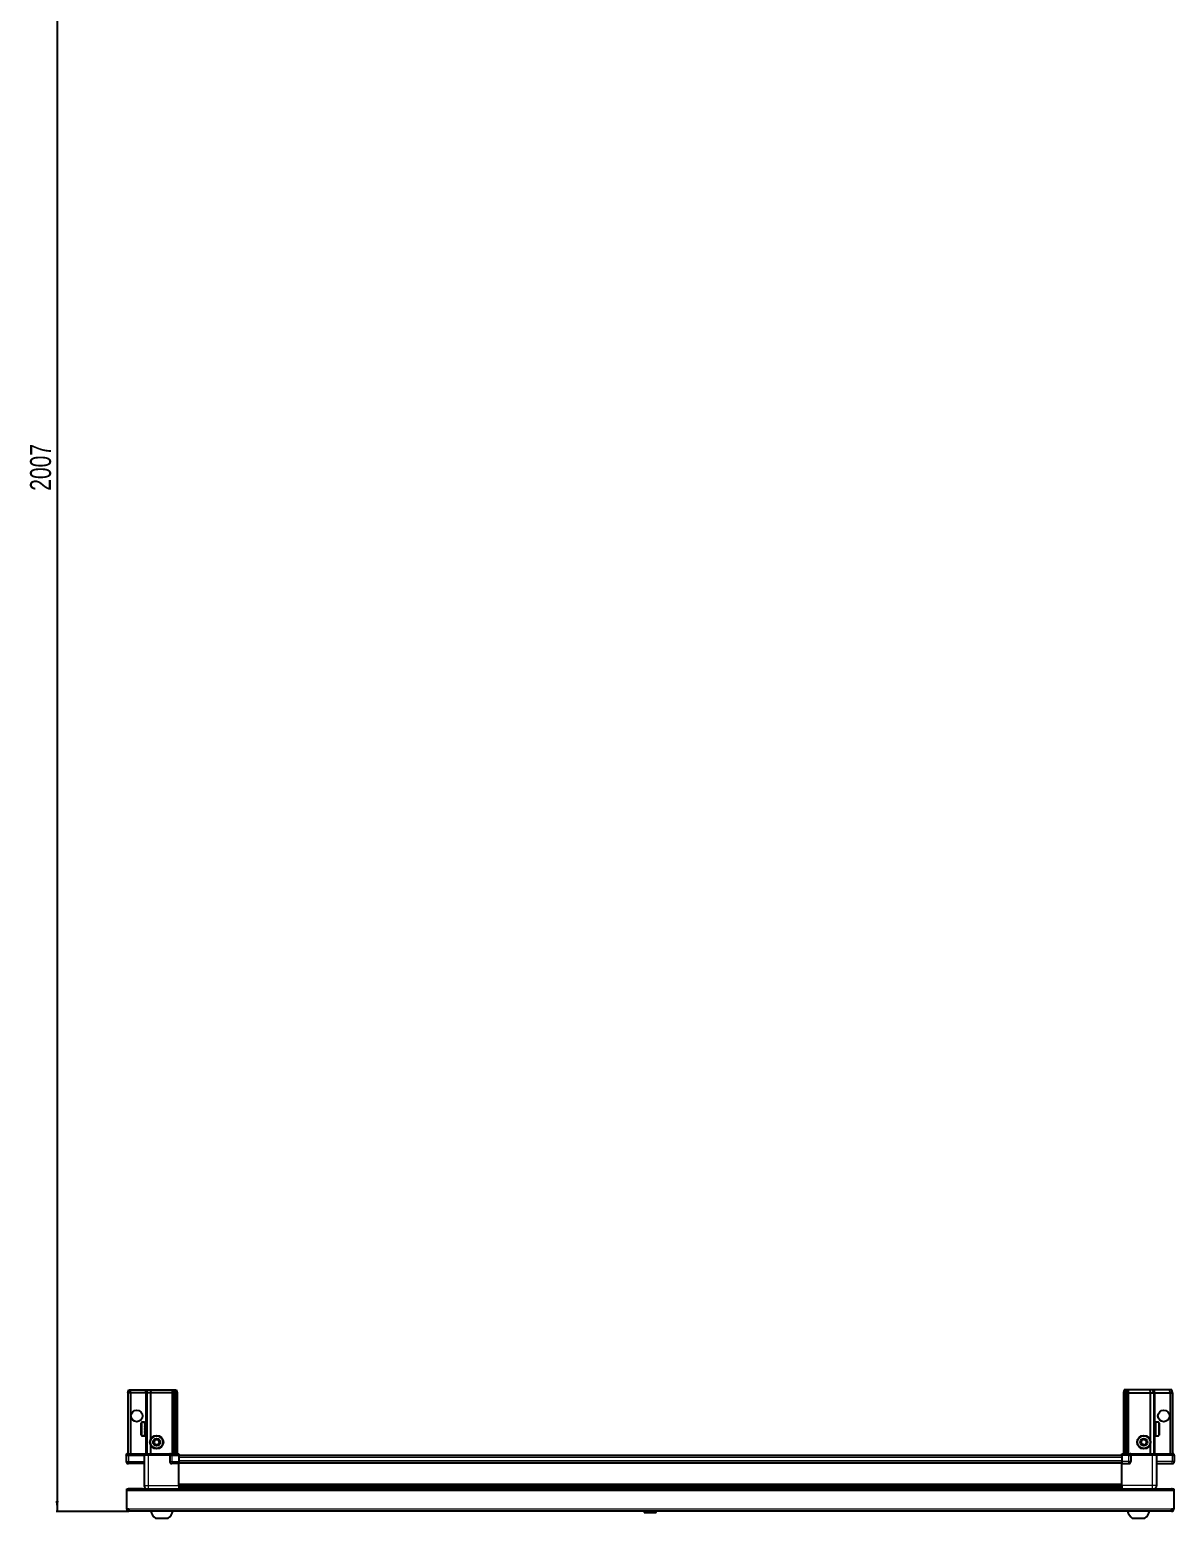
# Model space of a CAD drawing. Header units: millimetres. Extents: x 1415 to 5981, y -1265 to 1643.
# Drawn here: x 1479 to 2571, y -1265 to 155 of the extents above; entities that cross this region are included whole.
import ezdxf

# ---------------------------------------------------------------- set-up
doc = ezdxf.new("R2010")
doc.units = ezdxf.units.MM
doc.layers.add('FORMAT', color=7, linetype='Continuous')
doc.styles.add('SLDTEXTSTYLE0', font='TXT', dxfattribs={"width": 0.75})
doc.dimstyles.new('SLDDIMSTYLE0', dxfattribs={"dimtxt": 20, "dimasz": 10, "dimexe": 0, "dimexo": 0.0625, "dimgap": 5, "dimtad": 2, "dimdec": 1, "dimrnd": 1e-09, "dimzin": 12, "dimdsep": 46, "dimtxsty": 'SLDTEXTSTYLE0', "dimsah": 1, "dimcen": 0.09, "dimadec": 0, "dimazin": 3, "dimtfac": 1, "dimtofl": 0, "dimtmove": 0, "dimatfit": 3, "dimfxl": 0, "dimfrac": 2, "dimtolj": 1, "dimtzin": 12, "dimarcsym": 0})

# ---------------------------------------------------------------- blocks, each defined once
blk = doc.blocks.new('_D_9')
at = {"layer": 'FORMAT'}
for p, q in [((2065, 748.4), (1503.8, 748.4)), ((1504.8, 748.4), (1504.8, -1258.6)), ((1573.4, -1258.6), (1503.8, -1258.6))]:
    blk.add_line(p, q, dxfattribs=at)
for points in [[(1504.8, 748.4), (1503.3, 738.4), (1506.4, 738.4)], [(1504.8, -1258.6), (1506.4, -1248.6), (1503.3, -1248.6)]]:
    blk.add_solid(points, dxfattribs=at)
at = {"layer": 'FORMAT', "insert": (1479, -284.6), "char_height": 20, "attachment_point": 1, "rotation": 90, "style": 'SLDTEXTSTYLE0'}
blk.add_mtext('2007', dxfattribs=at)

msp = doc.modelspace()

# ---------------------------------------------------------------- linework, layer by layer
at = {"color": 7, "linetype": 'Continuous', "lineweight": 25}
for p, q in [((1572.32, -1145.58), (1573.12, -1142.58)), ((1572.32, -1145.58), (1572.32, -1203.88)), ((1574.82, -1145.58), (1572.32, -1145.58)), ((1573.12, -1142.58), (1574.97, -1142.58)), ((1574.82, -1145.58), (1574.97, -1142.58)), ((1574.82, -1145.58), (1574.82, -1203.88)), ((1589.32, -1145.58), (1574.82, -1145.58)), ((1574.97, -1142.58), (1589.32, -1142.58)), ((1589.32, -1142.58), (1591.12, -1142.58)), ((1590.32, -1145.58), (1589.32, -1145.58)), ((1590.32, -1145.58), (1591.12, -1142.58)), ((1593.82, -1145.58), (1590.32, -1145.58)), ((1590.32, -1145.58), (1590.32, -1203.88)), ((1591.12, -1142.58), (1594.15, -1142.58)), ((1594.15, -1142.58), (1593.82, -1145.58)), ((1614.32, -1145.58), (1593.82, -1145.58)), ((1593.82, -1145.58), (1593.82, -1190.08)), ((1594.15, -1142.58), (1614.32, -1142.58)), ((1614.32, -1142.58), (1616.12, -1142.58)), ((1615.32, -1145.58), (1614.32, -1145.58)), ((1616.12, -1142.58), (1615.32, -1145.58)), ((1615.32, -1145.58), (1615.32, -1203.88)), ((1616.32, -1145.58), (1615.32, -1145.58)), ((1616.12, -1142.58), (1616.86, -1142.58)), ((1616.86, -1142.58), (1616.32, -1145.58)), ((1616.32, -1145.58), (1616.32, -1203.88)), ((1617.82, -1145.58), (1616.32, -1145.58)), ((1616.86, -1142.58), (1617.36, -1142.58)), ((1617.36, -1142.58), (1618.52, -1142.58)), ((1617.36, -1142.58), (1617.82, -1145.58)), ((1617.82, -1145.58), (1617.82, -1203.88)), ((1619.32, -1145.58), (1617.82, -1145.58)), ((1618.52, -1142.58), (1619.32, -1145.58)), ((1619.32, -1145.58), (1619.32, -1203.88)), ((2523.12, -1142.58), (2522.32, -1145.58)), ((2522.32, -1145.58), (2523.82, -1145.58)), ((2522.32, -1145.58), (2522.32, -1203.88)), ((2524.28, -1142.58), (2523.12, -1142.58)), ((2524.28, -1142.58), (2523.82, -1145.58)), ((2523.82, -1145.58), (2525.32, -1145.58)), ((2523.82, -1145.58), (2523.82, -1203.88)), ((2524.78, -1142.58), (2524.28, -1142.58)), ((2524.78, -1142.58), (2525.32, -1145.58)), ((2525.52, -1142.58), (2524.78, -1142.58)), ((2525.32, -1145.58), (2526.32, -1145.58)), ((2525.32, -1145.58), (2525.32, -1203.88)), ((2525.52, -1142.58), (2526.32, -1145.58)), ((2527.32, -1142.58), (2525.52, -1142.58)), ((2526.32, -1145.58), (2526.32, -1203.88)), ((2526.32, -1145.58), (2527.32, -1145.58)), ((2547.49, -1142.58), (2527.32, -1142.58)), ((2527.32, -1145.58), (2547.82, -1145.58)), ((2547.49, -1142.58), (2547.82, -1145.58)), ((2550.52, -1142.58), (2547.49, -1142.58)), ((2547.82, -1145.58), (2547.82, -1190.08)), ((2547.82, -1145.58), (2551.32, -1145.58)), ((2551.32, -1145.58), (2550.52, -1142.58)), ((2552.32, -1142.58), (2550.52, -1142.58)), ((2551.32, -1145.58), (2551.32, -1203.88)), ((2551.32, -1145.58), (2552.32, -1145.58)), ((2566.67, -1142.58), (2552.32, -1142.58)), ((2552.32, -1145.58), (2566.82, -1145.58)), ((2566.82, -1145.58), (2566.67, -1142.58)), ((2568.52, -1142.58), (2566.67, -1142.58)), ((2566.82, -1145.58), (2566.82, -1203.88)), ((2566.82, -1145.58), (2569.32, -1145.58)), ((2569.32, -1145.58), (2568.52, -1142.58)), ((2569.32, -1145.58), (2569.32, -1203.88)), ((1585.12, -1185.78), (1585.12, -1174.38)), ((1588.32, -1173.58), (1585.92, -1173.58)), ((1588.32, -1173.58), (1588.32, -1173.59)), ((1588.32, -1173.59), (1588.82, -1173.59)), ((1588.32, -1173.77), (1588.82, -1173.77)), ((1588.32, -1173.77), (1588.32, -1173.99)), ((1588.32, -1173.99), (1588.82, -1173.99)), ((1588.32, -1174.57), (1588.82, -1174.57)), ((1588.32, -1174.57), (1588.32, -1174.99)), ((1588.32, -1174.99), (1588.82, -1174.99)), ((1588.32, -1175.9), (1588.82, -1175.9)), ((1588.32, -1175.9), (1588.32, -1176.49)), ((1588.32, -1176.49), (1588.82, -1176.49)), ((1588.32, -1177.65), (1588.82, -1177.65)), ((1588.32, -1177.65), (1588.32, -1178.35)), ((1588.32, -1178.35), (1588.82, -1178.35)), ((1588.82, -1173.77), (1588.82, -1173.59)), ((1588.82, -1173.99), (1588.82, -1173.77)), ((1588.82, -1174.57), (1588.82, -1173.99)), ((1588.82, -1174.99), (1588.82, -1174.57)), ((1588.82, -1175.9), (1588.82, -1174.99)), ((1588.92, -1175.68), (1588.82, -1175.68)), ((1588.82, -1176.49), (1588.82, -1175.9)), ((1588.82, -1177.65), (1588.82, -1176.49)), ((1588.82, -1178.35), (1588.82, -1177.65)), ((1588.82, -1179.63), (1588.82, -1178.35)), ((1588.92, -1184.48), (1588.92, -1175.68)), ((1589.8, -1176.77), (1589.32, -1176.08)), ((1589.32, -1184.08), (1589.32, -1176.08)), ((1590.29, -1176.08), (1589.8, -1176.77)), ((1589.8, -1183.39), (1589.8, -1176.77)), ((1590.32, -1176.08), (1590.29, -1176.08)), ((1590.29, -1184.08), (1590.29, -1176.08)), ((2551.35, -1176.08), (2551.32, -1176.08)), ((2551.84, -1176.77), (2551.35, -1176.08)), ((2551.35, -1176.08), (2551.35, -1184.08)), ((2552.32, -1176.08), (2551.84, -1176.77)), ((2551.84, -1176.77), (2551.84, -1183.39)), ((2552.32, -1176.08), (2552.32, -1184.08)), ((2552.82, -1175.68), (2552.72, -1175.68)), ((2552.72, -1175.68), (2552.72, -1184.48)), ((2555.72, -1173.58), (2552.82, -1173.58)), ((2553.32, -1173.58), (2552.82, -1173.58)), ((2552.82, -1173.58), (2552.82, -1173.63)), ((2552.82, -1173.63), (2552.82, -1173.91)), ((2553.32, -1173.63), (2552.82, -1173.63)), ((2553.32, -1173.91), (2552.82, -1173.91)), ((2552.82, -1173.91), (2552.82, -1174.19)), ((2553.32, -1174.19), (2552.82, -1174.19)), ((2552.82, -1174.19), (2552.82, -1174.85)), ((2553.32, -1174.85), (2552.82, -1174.85)), ((2552.82, -1174.85), (2552.82, -1175.32)), ((2552.82, -1175.32), (2552.82, -1176.3)), ((2553.32, -1175.32), (2552.82, -1175.32)), ((2553.32, -1176.3), (2552.82, -1176.3)), ((2552.82, -1176.3), (2552.82, -1176.92)), ((2552.82, -1176.92), (2552.82, -1178.12)), ((2553.32, -1176.92), (2552.82, -1176.92)), ((2553.32, -1178.12), (2552.82, -1178.12)), ((2552.82, -1178.12), (2552.82, -1178.75)), ((2553.32, -1178.75), (2552.82, -1178.75)), ((2552.82, -1178.83), (2552.82, -1180.13)), ((2553.32, -1178.83), (2552.82, -1178.83)), ((2553.32, -1173.63), (2553.32, -1173.58)), ((2553.32, -1174.19), (2553.32, -1173.91)), ((2553.32, -1175.32), (2553.32, -1174.85)), ((2553.32, -1176.92), (2553.32, -1176.3)), ((2553.32, -1178.83), (2553.32, -1178.12)), ((2556.52, -1174.38), (2556.52, -1185.78)), ((1585.92, -1186.58), (1588.32, -1186.58)), ((1588.32, -1179.63), (1588.82, -1179.63)), ((1588.32, -1179.63), (1588.32, -1180.37)), ((1588.32, -1179.77), (1588.82, -1179.77)), ((1588.32, -1180.27), (1588.82, -1180.27)), ((1588.32, -1180.37), (1588.82, -1180.37)), ((1588.32, -1181.65), (1588.82, -1181.65)), ((1588.32, -1181.65), (1588.32, -1182.36)), ((1588.32, -1182.36), (1588.82, -1182.36)), ((1588.32, -1183.52), (1588.82, -1183.52)), ((1588.32, -1183.52), (1588.32, -1184.13)), ((1588.32, -1184.13), (1588.82, -1184.13)), ((1588.32, -1185.06), (1588.82, -1185.06)), ((1588.32, -1185.06), (1588.32, -1185.5)), ((1588.32, -1185.5), (1588.82, -1185.5)), ((1588.32, -1186.11), (1588.82, -1186.11)), ((1588.32, -1186.11), (1588.32, -1186.34)), ((1588.32, -1186.34), (1588.82, -1186.34)), ((1588.32, -1186.56), (1588.82, -1186.56)), ((1588.32, -1186.56), (1588.32, -1186.58)), ((1588.32, -1186.57), (1588.82, -1186.57)), ((1588.82, -1179.77), (1588.82, -1179.63)), ((1588.82, -1180.37), (1588.82, -1180.27)), ((1588.82, -1181.65), (1588.82, -1180.37)), ((1588.82, -1182.36), (1588.82, -1181.65)), ((1588.82, -1183.52), (1588.82, -1182.36)), ((1588.82, -1184.13), (1588.82, -1183.52)), ((1588.82, -1185.06), (1588.82, -1184.13)), ((1588.82, -1184.48), (1588.92, -1184.48)), ((1588.82, -1185.5), (1588.82, -1185.06)), ((1588.82, -1186.11), (1588.82, -1185.5)), ((1588.82, -1186.34), (1588.82, -1186.11)), ((1588.82, -1186.56), (1588.82, -1186.34)), ((1588.82, -1186.57), (1588.82, -1186.56)), ((1589.32, -1184.08), (1589.8, -1183.39)), ((1589.8, -1183.39), (1590.29, -1184.08)), ((1590.29, -1184.08), (1590.32, -1184.08)), ((2551.32, -1184.08), (2551.35, -1184.08)), ((2551.35, -1184.08), (2551.84, -1183.39)), ((2551.84, -1183.39), (2552.32, -1184.08)), ((2552.72, -1184.48), (2552.82, -1184.48)), ((2553.32, -1180.13), (2552.82, -1180.13)), ((2553.32, -1180.61), (2552.82, -1180.61)), ((2552.82, -1180.61), (2552.82, -1180.87)), ((2552.82, -1180.87), (2552.82, -1182.14)), ((2553.32, -1180.87), (2552.82, -1180.87)), ((2553.32, -1182.14), (2552.82, -1182.14)), ((2552.82, -1182.14), (2552.82, -1182.82)), ((2552.82, -1182.82), (2552.82, -1183.94)), ((2553.32, -1182.82), (2552.82, -1182.82)), ((2553.32, -1183.94), (2552.82, -1183.94)), ((2552.82, -1183.94), (2552.82, -1184.51)), ((2552.82, -1184.51), (2552.82, -1185.37)), ((2553.32, -1184.51), (2552.82, -1184.51)), ((2553.32, -1185.37), (2552.82, -1185.37)), ((2552.82, -1185.37), (2552.82, -1185.76)), ((2552.82, -1185.76), (2552.82, -1186.28)), ((2553.32, -1185.76), (2552.82, -1185.76)), ((2553.32, -1186.28), (2552.82, -1186.28)), ((2552.82, -1186.28), (2552.82, -1186.46)), ((2552.82, -1186.46), (2552.82, -1186.58)), ((2553.32, -1186.46), (2552.82, -1186.46)), ((2552.82, -1186.58), (2555.72, -1186.58)), ((2553.32, -1180.87), (2553.32, -1180.13)), ((2553.32, -1182.82), (2553.32, -1182.14)), ((2553.32, -1184.51), (2553.32, -1183.94)), ((2553.32, -1185.76), (2553.32, -1185.37)), ((2553.32, -1186.46), (2553.32, -1186.28)), ((1571.32, -1203.88), (1570.82, -1204.75)), ((1570.82, -1205.08), (1570.82, -1204.75)), ((1570.82, -1205.08), (1572.82, -1205.08)), ((1570.82, -1205.08), (1570.82, -1211.08)), ((1572.82, -1203.88), (1571.32, -1203.88)), ((1572.82, -1203.88), (1587.62, -1203.88)), ((1587.62, -1205.08), (1572.82, -1205.08)), ((1572.82, -1205.08), (1587.62, -1205.08)), ((1587.62, -1203.88), (1587.82, -1203.88)), ((1587.82, -1205.08), (1587.62, -1205.08)), ((1587.82, -1205.08), (1587.82, -1203.88)), ((1587.82, -1203.88), (1591.82, -1203.88)), ((1591.82, -1205.08), (1587.82, -1205.08)), ((1587.82, -1205.08), (1587.82, -1234.08)), ((1591.82, -1203.88), (1612.12, -1203.88)), ((1612.12, -1205.08), (1591.82, -1205.08)), ((1593.82, -1195.08), (1593.82, -1203.88)), ((1612.12, -1203.88), (1612.32, -1203.88)), ((1612.32, -1205.08), (1612.12, -1205.08)), ((1612.32, -1205.08), (1612.32, -1203.88)), ((1613, -1203.88), (1612.32, -1203.88)), ((1612.32, -1205.08), (1614.32, -1205.08)), ((1612.32, -1205.08), (1612.32, -1211.08)), ((1613, -1203.88), (1620.82, -1203.88)), ((1620.82, -1204.75), (1614.32, -1204.75)), ((1620.82, -1205.08), (1614.32, -1205.08)), ((1614.32, -1205.08), (1620.82, -1205.08)), ((1620.82, -1203.88), (1620.82, -1204.75)), ((1620.82, -1204.75), (1620.82, -1204.75)), ((1620.82, -1205.08), (1620.82, -1204.75)), ((1620.82, -1205.08), (1620.82, -1205.08)), ((1620.82, -1205.08), (1620.82, -1211.08)), ((2520.82, -1205.23), (1620.82, -1205.23)), ((2520.82, -1203.88), (2528.64, -1203.88)), ((2520.82, -1204.75), (2520.82, -1203.88)), ((2527.32, -1204.75), (2520.82, -1204.75)), ((2520.82, -1205.08), (2520.82, -1204.75)), ((2527.32, -1205.08), (2520.82, -1205.08)), ((2520.82, -1205.08), (2520.82, -1211.08)), ((2527.32, -1205.08), (2529.32, -1205.08)), ((2529.32, -1205.08), (2527.32, -1205.08)), ((2529.32, -1203.88), (2528.64, -1203.88)), ((2529.32, -1205.08), (2529.32, -1203.88)), ((2529.32, -1203.88), (2529.52, -1203.88)), ((2529.52, -1205.08), (2529.32, -1205.08)), ((2529.32, -1205.08), (2529.32, -1211.08)), ((2529.52, -1203.88), (2549.82, -1203.88)), ((2549.82, -1205.08), (2529.52, -1205.08)), ((2547.82, -1195.08), (2547.82, -1203.88)), ((2549.82, -1203.88), (2553.82, -1203.88)), ((2553.82, -1205.08), (2549.82, -1205.08)), ((2553.82, -1205.08), (2553.82, -1203.88)), ((2553.82, -1203.88), (2554.02, -1203.88)), ((2554.02, -1205.08), (2553.82, -1205.08)), ((2553.82, -1205.08), (2553.82, -1234.08)), ((2554.02, -1203.88), (2568.82, -1203.88)), ((2568.82, -1205.08), (2554.02, -1205.08)), ((2570.32, -1203.88), (2568.82, -1203.88)), ((2568.82, -1205.08), (2570.82, -1205.08)), ((2570.82, -1204.75), (2570.32, -1203.88)), ((2570.82, -1204.75), (2570.32, -1203.88)), ((2570.82, -1205.08), (2570.82, -1204.75)), ((2570.82, -1205.08), (2570.82, -1204.75)), ((2570.82, -1205.08), (2570.82, -1205.08)), ((2570.82, -1205.08), (2570.82, -1211.08)), ((1587.82, -1213.08), (1572.82, -1213.08)), ((1620.82, -1213.08), (1614.32, -1213.08)), ((1620.82, -1211.08), (1620.82, -1213.08)), ((2520.82, -1212.43), (1620.82, -1212.43)), ((1620.82, -1234.08), (1620.82, -1213.08)), ((2520.82, -1211.08), (2520.82, -1213.08)), ((2520.82, -1213.08), (2527.32, -1213.08)), ((2520.82, -1234.08), (2520.82, -1213.08)), ((2553.82, -1213.08), (2568.82, -1213.08)), ((1620.82, -1235.1), (2520.82, -1235.1)), ((1620.82, -1235.14), (2520.82, -1235.14)), ((1571.32, -1239.18), (1571.32, -1237.08)), ((1571.32, -1237.08), (2570.32, -1237.08)), ((1571.32, -1256.48), (1571.32, -1239.18)), ((1586.32, -1236.98), (1573.42, -1236.98)), ((1586.32, -1236.98), (1586.32, -1237.08)), ((1644.7, -1236.93), (1620.82, -1236.93)), ((1639.32, -1237.08), (1639.32, -1236.93)), ((1639.36, -1237.08), (1639.36, -1236.93)), ((1639.63, -1237.08), (1639.63, -1236.93)), ((1639.89, -1237.08), (1639.89, -1236.93)), ((1640.54, -1237.08), (1640.54, -1236.93)), ((1641.01, -1237.08), (1641.01, -1236.93)), ((1641.97, -1237.08), (1641.97, -1236.93)), ((1642.59, -1237.08), (1642.59, -1236.93)), ((1643.78, -1237.08), (1643.78, -1236.93)), ((1644.44, -1237.08), (1644.44, -1236.93)), ((1644.49, -1237.08), (1644.49, -1236.93)), ((1645.79, -1236.93), (1644.7, -1236.93)), ((1645.79, -1237.08), (1645.79, -1236.93)), ((1645.79, -1236.93), (1645.79, -1236.93)), ((1646.52, -1236.93), (1645.79, -1236.93)), ((1645.8, -1237.08), (1645.8, -1236.93)), ((1646.3, -1237.08), (1646.3, -1236.93)), ((1646.52, -1237.08), (1646.52, -1236.93)), ((1646.94, -1236.93), (1646.52, -1236.93)), ((1646.52, -1236.93), (1646.52, -1236.93)), ((2494.7, -1236.93), (1646.94, -1236.93)), ((1647.8, -1237.08), (1647.8, -1236.93)), ((1648.49, -1237.08), (1648.49, -1236.93)), ((1649.61, -1237.08), (1649.61, -1236.93)), ((1650.19, -1237.08), (1650.19, -1236.93)), ((1651.06, -1237.08), (1651.06, -1236.93)), ((1651.46, -1237.08), (1651.46, -1236.93)), ((1651.99, -1237.08), (1651.99, -1236.93)), ((1652.18, -1237.08), (1652.18, -1236.93)), ((1652.32, -1237.08), (1652.32, -1236.93)), ((2489.32, -1237.08), (2489.32, -1236.93)), ((2489.49, -1237.08), (2489.49, -1236.93)), ((2489.7, -1237.08), (2489.7, -1236.93)), ((2490.26, -1237.08), (2490.26, -1236.93)), ((2490.68, -1237.08), (2490.68, -1236.93)), ((2491.58, -1237.08), (2491.58, -1236.93)), ((2492.16, -1237.08), (2492.16, -1236.93)), ((2493.31, -1237.08), (2493.31, -1236.93)), ((2494, -1237.08), (2494, -1236.93)), ((2495.28, -1236.93), (2494.7, -1236.93)), ((2495.28, -1237.08), (2495.28, -1236.93)), ((2495.29, -1236.93), (2495.28, -1236.93)), ((2496.02, -1236.93), (2495.29, -1236.93)), ((2495.46, -1237.08), (2495.46, -1236.93)), ((2495.96, -1237.08), (2495.96, -1236.93)), ((2496.02, -1237.08), (2496.02, -1236.93)), ((2496.94, -1236.93), (2496.02, -1236.93)), ((2496.02, -1236.93), (2496.02, -1236.93)), ((2520.82, -1236.93), (2496.94, -1236.93)), ((2497.31, -1237.08), (2497.31, -1236.93)), ((2498.02, -1237.08), (2498.02, -1236.93)), ((2499.19, -1237.08), (2499.19, -1236.93)), ((2499.8, -1237.08), (2499.8, -1236.93)), ((2500.75, -1237.08), (2500.75, -1236.93)), ((2501.19, -1237.08), (2501.19, -1236.93)), ((2501.82, -1237.08), (2501.82, -1236.93)), ((2502.06, -1237.08), (2502.06, -1236.93)), ((2502.3, -1237.08), (2502.3, -1236.93)), ((2502.32, -1237.08), (2502.32, -1236.93)), ((2555.32, -1236.98), (2555.32, -1237.08)), ((2555.32, -1236.98), (2568.22, -1236.98)), ((2570.32, -1237.08), (2570.32, -1239.18)), ((2570.32, -1239.18), (2570.32, -1256.48)), ((1573.42, -1256.48), (1571.32, -1256.48)), ((1573.42, -1256.48), (1573.42, -1258.58)), ((2568.22, -1258.58), (1573.42, -1258.58)), ((2066.02, -1258.58), (2065.03, -1259.57)), ((2065.03, -1259.57), (2065.03, -1260.08)), ((2076.6, -1259.57), (2065.03, -1259.57)), ((2076.6, -1260.08), (2065.03, -1260.08)), ((2076.6, -1259.57), (2075.62, -1258.58)), ((2076.6, -1260.08), (2076.6, -1259.57)), ((2570.32, -1256.48), (2568.22, -1256.48)), ((2568.22, -1258.58), (2568.22, -1256.48)), ((1598.82, -1265.18), (1610.82, -1265.18)), ((2530.82, -1265.18), (2542.82, -1265.18))]:
    msp.add_line(p, q, dxfattribs=at)
at = {"color": 8, "linetype": 'Continuous', "lineweight": 18}
for p, q in [((1589.32, -1145.58), (1589.32, -1142.58)), ((1589.32, -1145.58), (1589.32, -1176.08)), ((1614.32, -1142.58), (1614.32, -1145.58)), ((1614.32, -1145.58), (1614.32, -1203.88)), ((2527.32, -1142.58), (2527.32, -1145.58)), ((2527.32, -1145.58), (2527.32, -1203.88)), ((2552.32, -1145.58), (2552.32, -1142.58)), ((2552.32, -1145.58), (2552.32, -1176.08)), ((1585.92, -1186.58), (1585.92, -1173.58)), ((2555.72, -1173.58), (2555.72, -1186.58)), ((1589.32, -1184.08), (1589.32, -1203.88)), ((2552.32, -1184.08), (2552.32, -1203.88)), ((1572.82, -1205.08), (1572.82, -1203.88)), ((1572.82, -1205.08), (1572.82, -1211.08)), ((1587.62, -1205.08), (1587.62, -1203.88)), ((1591.82, -1205.08), (1591.82, -1203.88)), ((1591.82, -1205.08), (1591.82, -1234.08)), ((1612.12, -1205.08), (1612.12, -1203.88)), ((1614.32, -1205.08), (1614.32, -1204.75)), ((1614.32, -1205.08), (1614.32, -1211.08)), ((1620.82, -1205.08), (1620.82, -1204.75)), ((2520.82, -1207.23), (1620.82, -1207.23)), ((2527.32, -1205.08), (2527.32, -1204.75)), ((2527.32, -1205.08), (2527.32, -1211.08)), ((2529.52, -1203.88), (2529.52, -1205.08)), ((2549.82, -1205.08), (2549.82, -1203.88)), ((2549.82, -1205.08), (2549.82, -1234.08)), ((2554.02, -1203.88), (2554.02, -1205.08)), ((2568.82, -1205.08), (2568.82, -1203.88)), ((2568.82, -1205.08), (2568.82, -1211.08)), ((1570.82, -1211.08), (1572.82, -1211.08)), ((1572.82, -1211.08), (1587.82, -1211.08)), ((1572.82, -1213.08), (1572.82, -1211.08)), ((1612.32, -1211.08), (1614.32, -1211.08)), ((1614.32, -1211.08), (1620.82, -1211.08)), ((1614.32, -1211.08), (1614.32, -1213.08)), ((2520.82, -1210.43), (1620.82, -1210.43)), ((2520.82, -1213.08), (1620.82, -1213.08)), ((2527.32, -1211.08), (2520.82, -1211.08)), ((2527.32, -1211.08), (2527.32, -1213.08)), ((2529.32, -1211.08), (2527.32, -1211.08)), ((2568.82, -1211.08), (2553.82, -1211.08)), ((2568.82, -1213.08), (2568.82, -1211.08)), ((2570.82, -1211.08), (2568.82, -1211.08)), ((1591.82, -1234.08), (1620.82, -1234.08)), ((1620.82, -1232.48), (2520.82, -1232.48)), ((2520.82, -1233.9), (1620.82, -1233.9)), ((2549.82, -1234.08), (2520.82, -1234.08)), ((2570.32, -1239.18), (1571.32, -1239.18)), ((1573.42, -1237.08), (1573.42, -1236.98)), ((1620.82, -1236.34), (2520.82, -1236.34)), ((2568.22, -1237.08), (2568.22, -1236.98)), ((2568.22, -1256.48), (1573.42, -1256.48))]:
    msp.add_line(p, q, dxfattribs=at)
at = {"color": 7, "linetype": 'Continuous', "lineweight": 25, "flags": 128}
for points in [[(1573.42, -1236.98), (1573.01, -1237.02), (1572.78, -1237.08)], [(2568.86, -1237.08), (2568.63, -1237.02), (2568.22, -1236.98)]]:
    msp.add_lwpolyline(points, dxfattribs=at)
at = {"color": 7, "linetype": 'Continuous', "lineweight": 25}
for centre, radius in [((1580.82, -1167.58), 5.5), ((2560.82, -1167.58), 5.5), ((1599.82, -1192.58), 6.5), ((1599.82, -1192.58), 3.46), ((2541.82, -1192.58), 6.5), ((2541.82, -1192.58), 3.46)]:
    msp.add_circle(centre, radius, dxfattribs=at)
at = {"color": 8, "linetype": 'Continuous', "lineweight": 18}
for centre in [(1599.82, -1192.58), (2541.82, -1192.58)]:
    msp.add_circle(centre, 5.7, dxfattribs=at)
at = {"color": 7, "linetype": 'Continuous', "lineweight": 25}
for centre, radius, start, end in [((1585.92, -1174.38), 0.8, 90, 180), ((1589.32, -1175.68), 0.4, 180, 270), ((2552.32, -1175.68), 0.4, 270, 0), ((2555.72, -1174.38), 0.8, 0, 90), ((1585.92, -1185.78), 0.8, 180, 270), ((1589.32, -1184.48), 0.4, 90, 180), ((1599.82, -1192.58), 2.5, 147.37605, 207.37605), ((1599.82, -1192.58), 2.5, 87.37605, 147.37605), ((1599.82, -1192.58), 2.5, 27.37605, 87.37605), ((1599.82, -1192.58), 2.5, 327.37605, 27.37605), ((2541.82, -1192.58), 2.5, 134.67671, 194.67671), ((2541.82, -1192.58), 2.5, 194.67671, 254.67671), ((2541.82, -1192.58), 2.5, 74.67671, 134.67671), ((2541.82, -1192.58), 2.5, 14.67671, 74.67671), ((2541.82, -1192.58), 2.5, 314.67671, 14.67671), ((2552.32, -1184.48), 0.4, 360, 90), ((2555.72, -1185.78), 0.8, 270, 360), ((1599.82, -1192.58), 2.5, 207.37605, 267.37605), ((1599.82, -1192.58), 2.5, 267.37605, 327.37605), ((2541.82, -1192.58), 2.5, 254.67671, 314.67671), ((1572.82, -1211.08), 2, 180, 270), ((1614.32, -1211.08), 2, 180, 270), ((2527.32, -1211.08), 2, 270, 0), ((2568.82, -1211.08), 2, 270, 0), ((1573.42, -1256.48), 2.1, 180, 270), ((1573.42, -1256.48), 0.6, 180, 270), ((1605.84, -1255.56), 11.91, 194.70035, 233.8734), ((1603.8, -1255.56), 11.91, 306.1266, 345.29965), ((2537.84, -1255.56), 11.91, 194.70035, 233.8734), ((2535.8, -1255.56), 11.91, 306.1266, 345.29965), ((2568.22, -1256.48), 2.1, 270, 0), ((2568.22, -1256.48), 0.6, 270, 0)]:
    msp.add_arc(centre, radius, start, end, dxfattribs=at)
for centre, start_param, end_param in [((1614.32, -1201.28), 2.4188584, 3.1415927), ((2527.32, -1201.28), 3.1415927, 3.8643269)]:
    msp.add_ellipse(centre, major_axis=(0, 3.46), ratio=0.5773503, start_param=start_param, end_param=end_param, dxfattribs=at)
for points, knots in [([(1596.94, -1192.45), (1597.21, -1192.01), (1597.73, -1191.2), (1598.25, -1190.39), (1598.49, -1190.02)], [0, 0, 0, 0, 0.53468586, 1, 1, 1, 1]), ([(1598.26, -1195.01), (1598.21, -1194.9), (1597.93, -1194.37), (1597.47, -1193.49), (1597.09, -1192.75), (1596.94, -1192.45)], [0, 0, 0, 0, 0.1331247, 0.6370994, 1, 1, 1, 1]), ([(1598.49, -1190.02), (1599.01, -1190.04), (1599.97, -1190.08), (1600.93, -1190.13), (1601.38, -1190.15)], [0, 0, 0, 0, 0.5346859, 1, 1, 1, 1]), ([(1602.7, -1192.71), (1602.43, -1193.15), (1601.91, -1193.96), (1601.39, -1194.77), (1601.15, -1195.14)], [0, 0, 0, 0, 0.53468586, 1, 1, 1, 1]), ([(1601.38, -1190.15), (1601.53, -1190.46), (1601.91, -1191.19), (1602.37, -1192.07), (1602.65, -1192.6), (1602.7, -1192.71)], [0, 0, 0, 0, 0.3629006, 0.8668753, 1, 1, 1, 1]), ([(2539.04, -1191.82), (2539.4, -1191.45), (2540.09, -1190.78), (2540.77, -1190.1), (2541.09, -1189.79)], [0, 0, 0, 0, 0.53468586, 1, 1, 1, 1]), ([(2539.77, -1194.61), (2539.68, -1194.28), (2539.47, -1193.48), (2539.22, -1192.52), (2539.07, -1191.94), (2539.04, -1191.82)], [0, 0, 0, 0, 0.3629006, 0.8668753, 1, 1, 1, 1]), ([(2541.09, -1189.79), (2541.59, -1189.92), (2542.52, -1190.18), (2543.44, -1190.43), (2543.87, -1190.55)], [0, 0, 0, 0, 0.5346859, 1, 1, 1, 1]), ([(2543.87, -1190.55), (2543.9, -1190.67), (2544.06, -1191.25), (2544.31, -1192.21), (2544.52, -1193.01), (2544.6, -1193.34)], [0, 0, 0, 0, 0.1331247, 0.6370994, 1, 1, 1, 1]), ([(1601.15, -1195.14), (1600.63, -1195.12), (1599.67, -1195.08), (1598.71, -1195.03), (1598.26, -1195.01)], [0, 0, 0, 0, 0.5346859, 1, 1, 1, 1]), ([(2542.55, -1195.37), (2542.05, -1195.24), (2541.12, -1194.98), (2540.2, -1194.73), (2539.77, -1194.61)], [0, 0, 0, 0, 0.5346859, 1, 1, 1, 1]), ([(2544.6, -1193.34), (2544.24, -1193.71), (2543.55, -1194.38), (2542.87, -1195.06), (2542.55, -1195.37)], [0, 0, 0, 0, 0.53468586, 1, 1, 1, 1]), ([(1587.82, -1234.08), (1587.87, -1234.52), (1587.94, -1235.2), (1588.37, -1236.01), (1588.83, -1236.57), (1589.23, -1236.93), (1589.5, -1237.06), (1589.54, -1237.08)], [0, 0, 0, 0, 0.3630185, 0.5584377, 0.7580039, 0.9575702, 1, 1, 1, 1]), ([(1620.82, -1234.08), (1620.82, -1234.48), (1620.82, -1235.27), (1620.82, -1236.28), (1620.82, -1236.91), (1620.82, -1237.07), (1620.82, -1237.08)], [0, 0, 0, 0, 0.3255201, 0.6510403, 0.9765604, 1, 1, 1, 1]), ([(2520.82, -1234.08), (2520.82, -1234.48), (2520.82, -1235.27), (2520.82, -1236.28), (2520.82, -1236.91), (2520.82, -1237.07), (2520.82, -1237.08)], [0, 0, 0, 0, 0.3255201, 0.6510403, 0.9765604, 1, 1, 1, 1]), ([(2553.82, -1234.08), (2553.77, -1234.52), (2553.7, -1235.2), (2553.27, -1236.01), (2552.81, -1236.57), (2552.41, -1236.93), (2552.14, -1237.06), (2552.1, -1237.08)], [0, 0, 0, 0, 0.3630185, 0.5584377, 0.7580039, 0.9575702, 1, 1, 1, 1])]:
    msp.add_open_spline(points, degree=3, knots=knots, dxfattribs=at)
at = {"color": 8, "linetype": 'Continuous', "lineweight": 18}
for points in [[(1587.82, -1234.08), (1587.88, -1234.08), (1588, -1234.08), (1588.93, -1234.08), (1590.25, -1234.08), (1591.3, -1234.08), (1591.82, -1234.08)], [(2553.82, -1234.08), (2553.76, -1234.08), (2553.64, -1234.08), (2552.71, -1234.08), (2551.39, -1234.08), (2550.34, -1234.08), (2549.82, -1234.08)]]:
    msp.add_open_spline(points, degree=3, dxfattribs=at)
for points, knots in [([(1591.82, -1234.08), (1591.82, -1234.52), (1591.82, -1235.2), (1591.82, -1236.01), (1591.82, -1236.57), (1591.82, -1236.93), (1591.82, -1237.06), (1591.82, -1237.08)], [0, 0, 0, 0, 0.36301846, 0.55843766, 0.75800394, 0.95757021, 1, 1, 1, 1]), ([(2549.82, -1234.08), (2549.82, -1234.52), (2549.82, -1235.2), (2549.82, -1236.01), (2549.82, -1236.57), (2549.82, -1236.93), (2549.82, -1237.06), (2549.82, -1237.08)], [0, 0, 0, 0, 0.3630185, 0.5584377, 0.7580039, 0.9575702, 1, 1, 1, 1])]:
    msp.add_open_spline(points, degree=3, knots=knots, dxfattribs=at)

# ---------------------------------------------------------------- dimensions: what is measured, and where the dimension line sits
at = {"layer": 'FORMAT'}
dim = msp.add_linear_dim(base=(1504.82, -1258.58), p1=(2065.03, 748.42), p2=(1573.42, -1258.58), angle=90, dimstyle='SLDDIMSTYLE0', dxfattribs=at)
dim.commit()
dim.dimension.update_dxf_attribs({"geometry": '_D_9', "text_midpoint": (1504.82, -255.08), "dimtype": 160})

doc.saveas('drawing.dxf')
